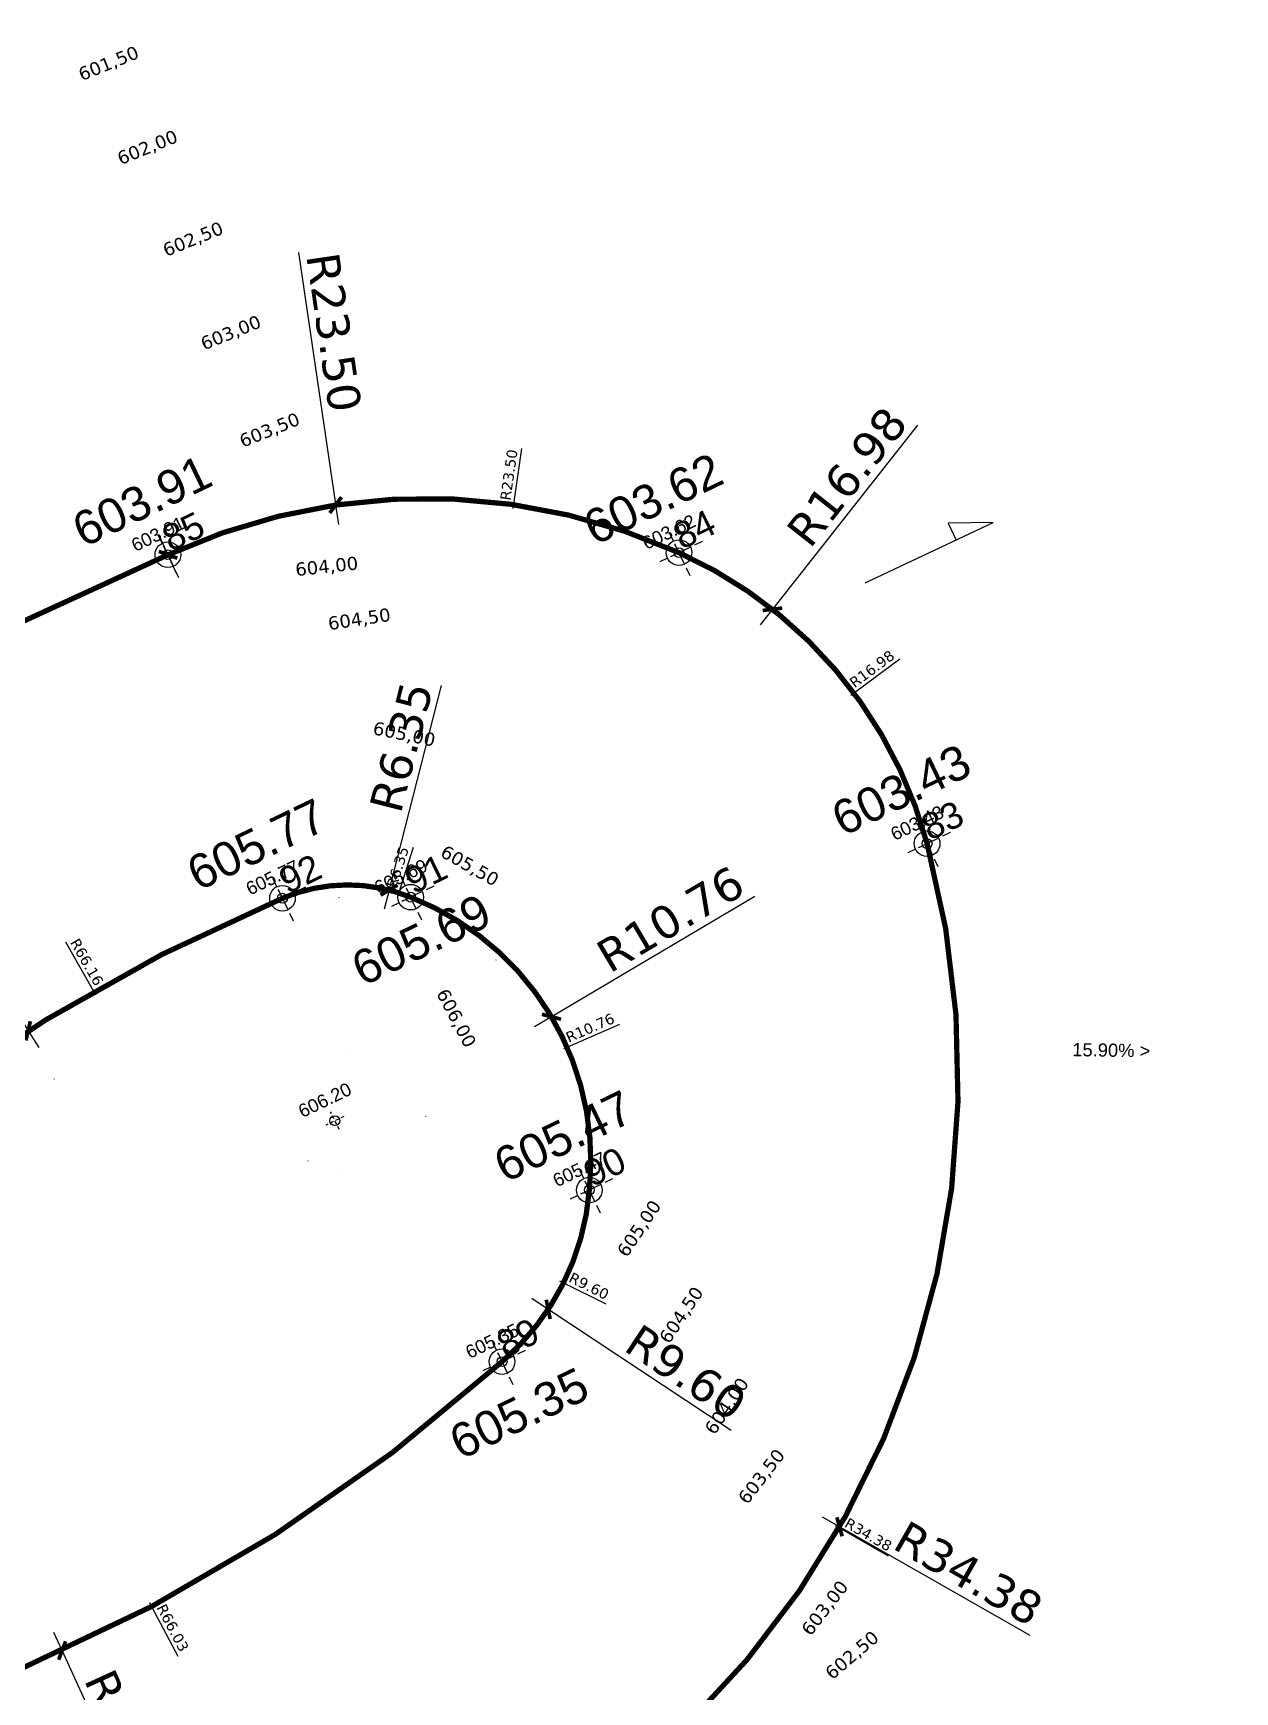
# Model space of a CAD drawing. Header units: metres. Extents: x 679716 to 681053, y 2749449 to 2750332.
# Drawn here: x 680133.6 to 680179.4, y 2749909 to 2749972.1 of the extents above; entities that cross this region are included whole.
import ezdxf
from ezdxf.enums import TextEntityAlignment as Align

# ---------------------------------------------------------------- set-up
doc = ezdxf.new("R2010")
doc.units = ezdxf.units.M
doc.header["$PDSIZE"] = -1
doc.linetypes.add('DASHEDX2', pattern=[1.5, 1, -0.5])
for name, color, linetype in [('01-TX-Altimetry 250 Topography', 51, 'Continuous'), ('01-TX-Length Dimensions 250', 80, 'Continuous'), ('01-TX-Level Secondary Dimensions 250', 10, 'Continuous'), ('01-TX-Secondary Altimetry 1000', 152, 'Continuous'), ('01-TX-Secondary Dimensions 1000', 152, 'Continuous'), ('01-TX-Slopes__', 140, 'Continuous')]:
    doc.layers.add(name, color=color, linetype=linetype)
doc.layers.add('02-L-Secondary Axis', color=154, linetype='DASHEDX2', lineweight=50, true_color=0x0052a5)
doc.layers.add('02-L-Secondary Axis POINTS', color=152, linetype='DASHEDX2', lineweight=50)
doc.layers.add('03-BK-Arrow', color=153, linetype='Continuous', true_color=0x4491cf)
doc.styles.add('E100', font='verdana.ttf', dxfattribs={"height": 0.4})
doc.styles.add('E200', font='verdana.ttf', dxfattribs={"height": 1})
doc.styles.add('E500', font='verdana.ttf', dxfattribs={"height": 1.25})
doc.styles.get("Standard").update_dxf_attribs({"font": 'arial.ttf'})
doc.dimstyles.new('E1000', dxfattribs={"dimscale": 0.03, "dimtxt": 1.25, "dimasz": 1, "dimexe": 0.1, "dimexo": 1, "dimgap": 8, "dimtad": 1, "dimzin": 0, "dimdsep": 46, "dimtxsty": 'E500', "dimblk1": 'LINCOT500', "dimblk2": 'LINCOT500', "dimsah": 1, "dimcen": 0.1, "dimdle": 0.1, "dimse1": 1, "dimse2": 1, "dimclrt": 256, "dimazin": 0, "dimtfac": 0.0153846153846154, "dimtofl": 0, "dimtmove": 0, "dimatfit": 3, "dimldrblk": 'LINCOT500', "dimfxl": 1, "dimtolj": 1, "dimtzin": 0, "dimarcsym": 0})
doc.dimstyles.new('E250', dxfattribs={"dimscale": 0.03, "dimtxt": 0.4, "dimasz": 0.5, "dimexe": 0.1, "dimexo": 1, "dimgap": 4, "dimtad": 1, "dimzin": 0, "dimdsep": 46, "dimtxsty": 'E100', "dimblk1": 'LINCOT200', "dimblk2": 'LINCOT200', "dimsah": 1, "dimcen": 0.1, "dimdle": 0.1, "dimse1": 1, "dimse2": 1, "dimclrt": 256, "dimadec": 0, "dimazin": 0, "dimtfac": 0.0153846153846154, "dimtofl": 0, "dimtmove": 0, "dimatfit": 3, "dimldrblk": 'LINCOT200', "dimfxl": 1, "dimtolj": 1, "dimtzin": 0, "dimarcsym": 0})

# ---------------------------------------------------------------- blocks, each defined once
blk = doc.blocks.new('LINCOT200')
for p, q in [((0, -9.999961704014426), (0, 10.00003829598554)), ((3.695e-13, 3.82959855756e-05), (10.00000000000051, 3.82959855756e-05))]:
    blk.add_line(p, q)
at = {"const_width": 1.875}
blk.add_lwpolyline([(3.535533801624467, -3.535495714255787), (-3.535533950636761, 3.535572157214076)], dxfattribs=at)
blk = doc.blocks.new('*D20')
at = {"layer": '01-TX-Length Dimensions 250', "color": 0, "lineweight": -2, "transparency": 16777216}
blk.add_line((680030.084284818, 2749943.314715279), (680149.8879332154, 2750001.058578746), dxfattribs=at)
at = {"layer": '01-TX-Length Dimensions 250', "color": 0, "lineweight": -2, "transparency": 16777216, "xscale": 0.015, "yscale": 0.015, "zscale": 0.015}
for p, rotation in [((680149.9014455664, 2750001.065091531), 25.73348650067615), ((680030.0707724668, 2749943.308202494), 205.7334865006761)]:
    blk.add_blockref('LINCOT200', p, dxfattribs=dict(at, rotation=rotation))
at = {"layer": '01-TX-Length Dimensions 250', "transparency": 16777216, "insert": (680089.8435538262, 2749972.482412326), "char_height": 0.4, "attachment_point": 5, "rotation": 25.733486500676154, "style": 'E100'}
blk.add_mtext('\\A1;133.02', dxfattribs=at)
blk = doc.blocks.new('*D71')
at = {"layer": '01-TX-Length Dimensions 250', "color": 0, "lineweight": -2, "transparency": 16777216}
for p, q in [((680168.11067584, 2749995.553647614), (680165.9019399636, 2749992.070166028)), ((680087.0902222436, 2749867.777931748), (680087.0962222437, 2749867.777931748)), ((680087.0932222437, 2749867.774931748), (680087.093222244, 2749867.780931748))]:
    blk.add_line(p, q, dxfattribs=at)
at = {"layer": '01-TX-Length Dimensions 250', "color": 0, "lineweight": -2, "transparency": 16777216, "xscale": 0.015, "yscale": 0.015, "zscale": 0.015, "rotation": 237.6228559814235}
blk.add_blockref('LINCOT200', (680165.8939076144, 2749992.057497904), dxfattribs=at)
at = {"layer": '01-TX-Length Dimensions 250', "transparency": 16777216, "insert": (680167.1675931796, 2749994.678658697), "char_height": 0.4, "attachment_point": 5, "rotation": 57.6228559814235, "style": 'E100'}
blk.add_mtext('\\A1;R147.16', dxfattribs=at)
blk = doc.blocks.new('*D72')
at = {"layer": '01-TX-Length Dimensions 250', "color": 0, "lineweight": -2, "transparency": 16777216}
for p, q in [((680145.2775639514, 2749939.24124814), (680145.2835639515, 2749939.24124814)), ((680145.2805639514, 2749939.23824814), (680145.2805639514, 2749939.244248141)), ((680203.0033111218, 2749935.619139055), (680200.1875698738, 2749935.795827146))]:
    blk.add_line(p, q, dxfattribs=at)
at = {"layer": '01-TX-Length Dimensions 250', "color": 0, "lineweight": -2, "transparency": 16777216, "xscale": 0.015, "yscale": 0.015, "zscale": 0.015, "rotation": 176.4093910127953}
blk.add_blockref('LINCOT200', (680200.1725993186, 2749935.79676655), dxfattribs=at)
at = {"layer": '01-TX-Length Dimensions 250', "transparency": 16777216, "insert": (680201.9600874546, 2749936.013440388), "char_height": 0.4, "attachment_point": 5, "rotation": 356.4093910127953, "style": 'E100'}
blk.add_mtext('\\A1;R55.00', dxfattribs=at)
blk = doc.blocks.new('Cotes Altimetriques')
at = {"linetype": 'DASHEDX2', "ltscale": 0.5}
for points in [[(9.313226e-10, -1.500000000931322), (-9.313226e-10, 1.499999999068677)], [(1.499999997206032, 0), (-1.500000000465661, 0)]]:
    blk.add_lwpolyline(points, dxfattribs=at)
blk.add_circle((-2.3283064e-09, -9.313226e-10), 0.7500000000000017)
at = {"ltscale": 0.3}
blk.add_attdef('COTES', text='', height=2, dxfattribs=at).set_placement((-9.313226e-10, 3.499999999068677), align=Align.MIDDLE)
blk = doc.blocks.new('*D96')
at = {"layer": '01-TX-Length Dimensions 250', "color": 0, "lineweight": -2, "transparency": 16777216}
blk.add_line((680074.3000771838, 2749956.901793478), (680154.079606126, 2749989.885105413), dxfattribs=at)
at = {"layer": '01-TX-Length Dimensions 250', "color": 0, "lineweight": -2, "transparency": 16777216, "xscale": 0.015, "yscale": 0.015, "zscale": 0.015}
for p, rotation in [((680154.0934681525, 2749989.890836402), 22.46170685243562), ((680074.2862151577, 2749956.89606249), 202.4617068524356)]:
    blk.add_blockref('LINCOT200', p, dxfattribs=dict(at, rotation=rotation))
at = {"layer": '01-TX-Length Dimensions 250', "transparency": 16777216, "insert": (680114.0640909189, 2749973.697613398), "char_height": 0.4, "attachment_point": 5, "rotation": 22.461706852435626, "style": 'E100'}
blk.add_mtext('\\A1;86.36', dxfattribs=at)
blk = doc.blocks.new('*D97')
at = {"layer": '01-TX-Length Dimensions 250', "color": 0, "lineweight": -2, "transparency": 16777216}
blk.add_line((680113.4031894455, 2749940.621301991), (680138.757958224, 2749952.265794159), dxfattribs=at)
at = {"layer": '01-TX-Length Dimensions 250', "color": 0, "lineweight": -2, "transparency": 16777216, "xscale": 0.015, "yscale": 0.015, "zscale": 0.015}
for p, rotation in [((680138.7715893958, 2749952.272054443), 24.66754022025187), ((680113.389558274, 2749940.615041707), 204.6675402202519)]:
    blk.add_blockref('LINCOT200', p, dxfattribs=dict(at, rotation=rotation))
at = {"layer": '01-TX-Length Dimensions 250', "transparency": 16777216, "insert": (680125.9435454955, 2749946.741914188), "char_height": 0.4, "attachment_point": 5, "rotation": 24.667540220251873, "style": 'E100'}
blk.add_mtext('\\A1;27.93', dxfattribs=at)
blk = doc.blocks.new('*D115')
at = {"layer": '01-TX-Length Dimensions 250', "color": 0, "lineweight": -2, "transparency": 16777216}
for p, q in [((680134.4511756673, 2749932.336859278), (680134.4571756676, 2749932.336859278)), ((680134.4541756677, 2749932.333859277), (680134.4541756676, 2749932.339859277)), ((680166.172717781, 2749914.190656688), (680164.3063345338, 2749915.258415994))]:
    blk.add_line(p, q, dxfattribs=at)
at = {"layer": '01-TX-Length Dimensions 250', "color": 0, "lineweight": -2, "transparency": 16777216, "xscale": 0.015, "yscale": 0.015, "zscale": 0.015, "rotation": 150.2260930685785}
blk.add_blockref('LINCOT200', (680164.2933146585, 2749915.265864674), dxfattribs=at)
at = {"layer": '01-TX-Length Dimensions 250', "transparency": 16777216, "insert": (680165.4094768602, 2749915.006497271), "char_height": 0.4, "attachment_point": 5, "rotation": 330.2260930685785, "style": 'E100'}
blk.add_mtext('\\A1;R34.38', dxfattribs=at)
blk = doc.blocks.new('*D116')
at = {"layer": '01-TX-Length Dimensions 250', "color": 0, "lineweight": -2, "transparency": 16777216}
for p, q in [((680166.6037426731, 2749948.302939673), (680164.8795721529, 2749947.01813137)), ((680151.2472909575, 2749936.861935422), (680151.2532909575, 2749936.861935422)), ((680151.2502909575, 2749936.858935421), (680151.2502909575, 2749936.864935421))]:
    blk.add_line(p, q, dxfattribs=at)
at = {"layer": '01-TX-Length Dimensions 250', "color": 0, "lineweight": -2, "transparency": 16777216, "xscale": 0.015, "yscale": 0.015, "zscale": 0.015, "rotation": 216.6925482120825}
blk.add_blockref('LINCOT200', (680164.8675443523, 2749947.009168557), dxfattribs=at)
at = {"layer": '01-TX-Length Dimensions 250', "transparency": 16777216, "insert": (680165.5510070922, 2749947.928933849), "char_height": 0.4, "attachment_point": 5, "rotation": 36.69254821208244, "style": 'E100'}
blk.add_mtext('\\A1;R16.98', dxfattribs=at)
blk = doc.blocks.new('*D117')
at = {"layer": '01-TX-Length Dimensions 250', "color": 0, "lineweight": -2, "transparency": 16777216}
for p, q in [((680152.2149429037, 2749956.319455232), (680151.9108080047, 2749954.194368855)), ((680148.5763686703, 2749930.91655244), (680148.5823686705, 2749930.91655244)), ((680148.5793686705, 2749930.91355244), (680148.5793686705, 2749930.919552441))]:
    blk.add_line(p, q, dxfattribs=at)
at = {"layer": '01-TX-Length Dimensions 250', "color": 0, "lineweight": -2, "transparency": 16777216, "xscale": 0.015, "yscale": 0.015, "zscale": 0.015, "rotation": 261.8553359785266}
blk.add_blockref('LINCOT200', (680151.9086829104, 2749954.179520152), dxfattribs=at)
at = {"layer": '01-TX-Length Dimensions 250', "transparency": 16777216, "insert": (680151.7389219357, 2749955.310851553), "char_height": 0.4, "attachment_point": 5, "rotation": 81.85533597852663, "style": 'E100'}
blk.add_mtext('\\A1;R23.50', dxfattribs=at)
blk = doc.blocks.new('*D120')
at = {"layer": '01-TX-Length Dimensions 250', "color": 0, "lineweight": -2, "transparency": 16777216}
for p, q in [((680107.286405748, 2749970.653082617), (680107.2924057478, 2749970.653082617)), ((680107.289405748, 2749970.650082617), (680107.289405748, 2749970.656082617)), ((680139.1561599998, 2749910.366814009), (680138.155329767, 2749912.260207976))]:
    blk.add_line(p, q, dxfattribs=at)
at = {"layer": '01-TX-Length Dimensions 250', "color": 0, "lineweight": -2, "transparency": 16777216, "xscale": 0.015, "yscale": 0.015, "zscale": 0.015, "rotation": 117.8605087788401}
blk.add_blockref('LINCOT200', (680138.1483199584, 2749912.273469295), dxfattribs=at)
at = {"layer": '01-TX-Length Dimensions 250', "transparency": 16777216, "insert": (680138.9495203804, 2749911.460314637), "char_height": 0.4, "attachment_point": 5, "rotation": 297.8605087788401, "style": 'E100'}
blk.add_mtext('\\A1;R66.03', dxfattribs=at)
blk = doc.blocks.new('*D121')
at = {"layer": '01-TX-Length Dimensions 250', "color": 0, "lineweight": -2, "transparency": 16777216}
for p, q in [((680134.8667452082, 2749937.546073061), (680135.9350749986, 2749935.67661206)), ((680168.766839624, 2749878.219343269), (680168.772839624, 2749878.219343269)), ((680168.7698396237, 2749878.216343269), (680168.769839624, 2749878.222343269))]:
    blk.add_line(p, q, dxfattribs=at)
at = {"layer": '01-TX-Length Dimensions 250', "color": 0, "lineweight": -2, "transparency": 16777216, "xscale": 0.015, "yscale": 0.015, "zscale": 0.015, "rotation": 299.746414497404}
blk.add_blockref('LINCOT200', (680135.9425174313, 2749935.663588612), dxfattribs=at)
at = {"layer": '01-TX-Length Dimensions 250', "transparency": 16777216, "insert": (680135.6819029765, 2749936.780558157), "char_height": 0.4, "attachment_point": 5, "rotation": 299.746414497404, "style": 'E100'}
blk.add_mtext('\\A1;R66.16', dxfattribs=at)
blk = doc.blocks.new('*D122')
at = {"layer": '01-TX-Length Dimensions 250', "color": 0, "lineweight": -2, "transparency": 16777216}
for p, q in [((680148.0921612149, 2749941.138399206), (680147.5460028047, 2749939.42925298)), ((680145.6065932472, 2749933.369459657), (680145.6125932472, 2749933.369459657)), ((680145.6095932471, 2749933.366459657), (680145.6095932471, 2749933.372459656))]:
    blk.add_line(p, q, dxfattribs=at)
at = {"layer": '01-TX-Length Dimensions 250', "color": 0, "lineweight": -2, "transparency": 16777216, "xscale": 0.015, "yscale": 0.015, "zscale": 0.015, "rotation": 252.2786972703166}
blk.add_blockref('LINCOT200', (680147.541436996, 2749939.414964755), dxfattribs=at)
at = {"layer": '01-TX-Length Dimensions 250', "transparency": 16777216, "insert": (680147.5086168617, 2749940.39090898), "char_height": 0.4, "attachment_point": 5, "rotation": 72.27869727031661, "style": 'E100'}
blk.add_mtext('\\A1;R6.35', dxfattribs=at)
blk = doc.blocks.new('*D123')
at = {"layer": '01-TX-Length Dimensions 250', "color": 0, "lineweight": -2, "transparency": 16777216}
for p, q in [((680155.9388542578, 2749934.406400401), (680153.9663184702, 2749933.543083806)), ((680144.0943482626, 2749929.22374734), (680144.1003482626, 2749929.22374734)), ((680144.0973482626, 2749929.220747341), (680144.0973482624, 2749929.22674734))]:
    blk.add_line(p, q, dxfattribs=at)
at = {"layer": '01-TX-Length Dimensions 250', "color": 0, "lineweight": -2, "transparency": 16777216, "xscale": 0.015, "yscale": 0.015, "zscale": 0.015, "rotation": 203.6374760506008}
blk.add_blockref('LINCOT200', (680153.9525769602, 2749933.537069582), dxfattribs=at)
at = {"layer": '01-TX-Length Dimensions 250', "transparency": 16777216, "insert": (680154.8278685187, 2749934.278407427), "char_height": 0.4, "attachment_point": 5, "rotation": 23.6374760506008, "style": 'E100'}
blk.add_mtext('\\A1;R10.76', dxfattribs=at)
blk = doc.blocks.new('*D124')
at = {"layer": '01-TX-Length Dimensions 250', "color": 0, "lineweight": -2, "transparency": 16777216}
for p, q in [((680145.2290166212, 2749928.868491868), (680145.2350166214, 2749928.868491868)), ((680145.232016621, 2749928.865491868), (680145.232016621, 2749928.871491868)), ((680155.4351278496, 2749923.767291305), (680153.8278426419, 2749924.570877978))]:
    blk.add_line(p, q, dxfattribs=at)
at = {"layer": '01-TX-Length Dimensions 250', "color": 0, "lineweight": -2, "transparency": 16777216, "xscale": 0.015, "yscale": 0.015, "zscale": 0.015, "rotation": 153.4365438804898}
blk.add_blockref('LINCOT200', (680153.8144260471, 2749924.577585808), dxfattribs=at)
at = {"layer": '01-TX-Length Dimensions 250', "transparency": 16777216, "insert": (680154.7849579295, 2749924.459279928), "char_height": 0.4, "attachment_point": 5, "rotation": 333.43654388048986, "style": 'E100'}
blk.add_mtext('\\A1;R9.60', dxfattribs=at)
blk = doc.blocks.new('*D234')
at = {"layer": '01-TX-Length Dimensions 250', "color": 0, "lineweight": -2, "transparency": 16777216}
for p, q in [((680145.2765722314, 2749939.240997369), (680145.2825722313, 2749939.240997369)), ((680145.2795722312, 2749939.237997369), (680145.2795722312, 2749939.243997369)), ((680205.340220911, 2749938.879026787), (680203.1935204742, 2749938.891964416))]:
    blk.add_line(p, q, dxfattribs=at)
at = {"layer": '01-TX-Length Dimensions 250', "color": 0, "lineweight": -2, "transparency": 16777216, "xscale": 0.015, "yscale": 0.015, "zscale": 0.015, "rotation": 179.6546967764725}
blk.add_blockref('LINCOT200', (680203.1785207465, 2749938.892054816), dxfattribs=at)
at = {"layer": '01-TX-Length Dimensions 250', "transparency": 16777216, "insert": (680204.2763484603, 2749939.213637859), "char_height": 0.4, "attachment_point": 5, "rotation": 359.6546967764725, "style": 'E100'}
blk.add_mtext('\\A1;R57.90', dxfattribs=at)
blk = doc.blocks.new('*D236')
at = {"layer": '01-TX-Length Dimensions 250', "color": 0, "lineweight": -2, "transparency": 16777216}
blk.add_line((680216.2147400595, 2749974.733803624), (680217.629251413, 2749977.420873331), dxfattribs=at)
at = {"layer": '01-TX-Length Dimensions 250', "color": 0, "lineweight": -2, "transparency": 16777216, "xscale": 0.015, "yscale": 0.015, "zscale": 0.015, "rotation": 62.23704912560925}
blk.add_blockref('LINCOT200', (680217.6362386314, 2749977.434146567), dxfattribs=at)
at = {"layer": '01-TX-Length Dimensions 250', "transparency": 16777216, "insert": (680216.5021690502, 2749975.984663191), "char_height": 0.4, "attachment_point": 5, "rotation": 62.237049125609246, "style": 'E100'}
blk.add_mtext('\\A1;R217.10', dxfattribs=at)
blk = doc.blocks.new('*D281')
at = {"layer": '01-TX-Length Dimensions 250', "color": 0, "lineweight": -2, "transparency": 16777216}
for p, q in [((680220.2531586408, 2749982.540921301), (680218.8923607199, 2749979.954110019)), ((680116.5079004864, 2749785.323184152), (680116.5079004864, 2749785.329184152)), ((680116.5049004864, 2749785.326184152), (680116.5109004863, 2749785.326184152))]:
    blk.add_line(p, q, dxfattribs=at)
at = {"layer": '01-TX-Length Dimensions 250', "color": 0, "lineweight": -2, "transparency": 16777216, "xscale": 0.015, "yscale": 0.015, "zscale": 0.015, "rotation": 242.253284517572}
blk.add_blockref('LINCOT200', (680218.885377263, 2749979.940834804), dxfattribs=at)
at = {"layer": '01-TX-Length Dimensions 250', "transparency": 16777216, "insert": (680219.384934605, 2749981.595695346), "char_height": 0.4, "attachment_point": 5, "rotation": 62.25328451757201, "style": 'E100'}
blk.add_mtext('\\A1;R219.90', dxfattribs=at)
blk = doc.blocks.new('*D282')
at = {"layer": '01-TX-Length Dimensions 250', "color": 0, "lineweight": -2, "transparency": 16777216}
for p, q in [((680241.9151035976, 2749997.928022868), (680238.6928712142, 2749995.971563236)), ((680144.9614683877, 2749939.062000333), (680144.9674683879, 2749939.062000333)), ((680144.9644683875, 2749939.059000332), (680144.9644683877, 2749939.065000333))]:
    blk.add_line(p, q, dxfattribs=at)
at = {"layer": '01-TX-Length Dimensions 250', "color": 0, "lineweight": -2, "transparency": 16777216, "xscale": 0.015, "yscale": 0.015, "zscale": 0.015, "rotation": 211.2650861937833}
blk.add_blockref('LINCOT200', (680238.6800495856, 2749995.963778261), dxfattribs=at)
at = {"layer": '01-TX-Length Dimensions 250', "transparency": 16777216, "insert": (680240.680074274, 2749997.562096557), "char_height": 0.4, "attachment_point": 5, "rotation": 31.26508619378332, "style": 'E100'}
blk.add_mtext('\\A1;R109.64', dxfattribs=at)
blk = doc.blocks.new('*D306')
at = {"layer": '01-TX-Length Dimensions 250', "color": 0, "lineweight": -2, "transparency": 16777216}
blk.add_line((680249.9078399468, 2749977.743906064), (680252.8989768688, 2749978.84829371), dxfattribs=at)
at = {"layer": '01-TX-Length Dimensions 250', "color": 0, "lineweight": -2, "transparency": 16777216, "xscale": 0.015, "yscale": 0.015, "zscale": 0.015, "rotation": 20.26515567522424}
blk.add_blockref('LINCOT200', (680252.913048365, 2749978.853489188), dxfattribs=at)
at = {"layer": '01-TX-Length Dimensions 250', "transparency": 16777216, "insert": (680250.9585448375, 2749978.482698787), "char_height": 0.4, "attachment_point": 5, "rotation": 20.26515567522424, "style": 'E100'}
blk.add_mtext('\\A1;R113.87', dxfattribs=at)
blk = doc.blocks.new('LINCOT500')
for p, q in [((0, -24.99990426003608), (0, 25.00009573996387)), ((9.237e-13, 9.5739963939e-05), (25.00000000000128, 9.5739963939e-05))]:
    blk.add_line(p, q)
at = {"const_width": 4.6875}
blk.add_lwpolyline([(8.838834504061197, -8.838739285639491), (-8.838834876591932, 8.838930393035184)], dxfattribs=at)
blk = doc.blocks.new('*D636')
at = {"layer": '01-TX-Secondary Dimensions 1000', "color": 0, "lineweight": -2, "transparency": 16777216}
blk.add_line((680074.3139392101, 2749956.907524467), (680154.0657440996, 2749989.879374426), dxfattribs=at)
at = {"layer": '01-TX-Secondary Dimensions 1000', "color": 0, "lineweight": -2, "transparency": 16777216, "xscale": 0.03, "yscale": 0.03, "zscale": 0.03}
for p, rotation in [((680154.0934681523, 2749989.890836403), 22.46170685243562), ((680074.2862151576, 2749956.89606249), 202.4617068524356)]:
    blk.add_blockref('LINCOT500', p, dxfattribs=dict(at, rotation=rotation))
at = {"layer": '01-TX-Secondary Dimensions 1000', "transparency": 16777216, "insert": (680113.8484494977, 2749974.219203559), "char_height": 1.25, "attachment_point": 5, "rotation": 22.461706852435626, "style": 'E500'}
blk.add_mtext('\\A1;86.36', dxfattribs=at)
blk = doc.blocks.new('*D637')
at = {"layer": '01-TX-Secondary Dimensions 1000', "color": 0, "lineweight": -2, "transparency": 16777216}
blk.add_line((680113.4168206168, 2749940.627562276), (680138.7443270524, 2749952.259533874), dxfattribs=at)
at = {"layer": '01-TX-Secondary Dimensions 1000', "color": 0, "lineweight": -2, "transparency": 16777216, "xscale": 0.03, "yscale": 0.03, "zscale": 0.03}
for p, rotation in [((680138.7715893955, 2749952.272054444), 24.66754022025187), ((680113.3895582736, 2749940.615041708), 204.6675402202519)]:
    blk.add_blockref('LINCOT500', p, dxfattribs=dict(at, rotation=rotation))
at = {"layer": '01-TX-Secondary Dimensions 1000', "transparency": 16777216, "insert": (680125.7087028361, 2749947.253261634), "char_height": 1.25, "attachment_point": 5, "rotation": 24.667540220251873, "style": 'E500'}
blk.add_mtext('\\A1;27.93', dxfattribs=at)
blk = doc.blocks.new('*D647')
at = {"layer": '01-TX-Secondary Dimensions 1000', "color": 0, "lineweight": -2, "transparency": 16777216}
for p, q in [((680134.4511756669, 2749932.336859279), (680134.457175667, 2749932.336859279)), ((680134.4541756671, 2749932.333859279), (680134.454175667, 2749932.339859279)), ((680171.5655865523, 2749911.164948383), (680164.3400048038, 2749915.287113757))]:
    blk.add_line(p, q, dxfattribs=at)
at = {"layer": '01-TX-Secondary Dimensions 1000', "color": 0, "lineweight": -2, "transparency": 16777216, "xscale": 0.03, "yscale": 0.03, "zscale": 0.03, "rotation": 150.2954153605702}
blk.add_blockref('LINCOT500', (680164.3139470478, 2749915.301979602), dxfattribs=at)
at = {"layer": '01-TX-Secondary Dimensions 1000', "transparency": 16777216, "insert": (680169.2277393724, 2749913.527406363), "char_height": 1.25, "attachment_point": 5, "rotation": 330.2954153605702, "style": 'E500'}
blk.add_mtext('\\A1;R34.38', dxfattribs=at)
blk = doc.blocks.new('*D656')
at = {"layer": '01-TX-Secondary Dimensions 1000', "color": 0, "lineweight": -2, "transparency": 16777216}
for p, q in [((680167.2831246413, 2749957.200273576), (680161.7822049741, 2749950.222120708)), ((680151.2472909575, 2749936.861935423), (680151.2532909575, 2749936.861935423)), ((680151.2502909577, 2749936.858935423), (680151.2502909573, 2749936.864935423))]:
    blk.add_line(p, q, dxfattribs=at)
at = {"layer": '01-TX-Secondary Dimensions 1000', "color": 0, "lineweight": -2, "transparency": 16777216, "xscale": 0.03, "yscale": 0.03, "zscale": 0.03, "rotation": 231.7510759829787}
blk.add_blockref('LINCOT500', (680161.7636325983, 2749950.198560851), dxfattribs=at)
at = {"layer": '01-TX-Secondary Dimensions 1000', "transparency": 16777216, "insert": (680164.5995421283, 2749955.239375303), "char_height": 1.25, "attachment_point": 5, "rotation": 51.751075982978676, "style": 'E500'}
blk.add_mtext('\\A1;R16.98', dxfattribs=at)
blk = doc.blocks.new('*D657')
at = {"layer": '01-TX-Secondary Dimensions 1000', "color": 0, "lineweight": -2, "transparency": 16777216}
for p, q in [((680143.7280662965, 2749963.762804665), (680145.1413485039, 2749954.194029052)), ((680148.5763686708, 2749930.916552441), (680148.5823686707, 2749930.916552441)), ((680148.5793686707, 2749930.913552441), (680148.5793686707, 2749930.919552441))]:
    blk.add_line(p, q, dxfattribs=at)
at = {"layer": '01-TX-Secondary Dimensions 1000', "color": 0, "lineweight": -2, "transparency": 16777216, "xscale": 0.03, "yscale": 0.03, "zscale": 0.03, "rotation": 278.4016897759142}
blk.add_blockref('LINCOT500', (680145.14573187, 2749954.164351012), dxfattribs=at)
at = {"layer": '01-TX-Secondary Dimensions 1000', "transparency": 16777216, "insert": (680145.0764796666, 2749960.731449032), "char_height": 1.25, "attachment_point": 5, "rotation": 278.4016897759142, "style": 'E500'}
blk.add_mtext('\\A1;R23.50', dxfattribs=at)
blk = doc.blocks.new('*D660')
at = {"layer": '01-TX-Secondary Dimensions 1000', "color": 0, "lineweight": -2, "transparency": 16777216}
for p, q in [((680107.2864057473, 2749970.653082615), (680107.2924057478, 2749970.653082615)), ((680107.2894057475, 2749970.650082615), (680107.2894057475, 2749970.656082615)), ((680137.8970713296, 2749903.698007245), (680134.7557672724, 2749910.569692685))]:
    blk.add_line(p, q, dxfattribs=at)
at = {"layer": '01-TX-Secondary Dimensions 1000', "color": 0, "lineweight": -2, "transparency": 16777216, "xscale": 0.03, "yscale": 0.03, "zscale": 0.03, "rotation": 114.5669102261223}
blk.add_blockref('LINCOT500', (680134.7432946041, 2749910.596976976), dxfattribs=at)
at = {"layer": '01-TX-Secondary Dimensions 1000', "transparency": 16777216, "insert": (680137.3820628668, 2749906.967745892), "char_height": 1.25, "attachment_point": 5, "rotation": 294.5669102261224, "style": 'E500'}
blk.add_mtext('\\A1;R66.03', dxfattribs=at)
blk = doc.blocks.new('*D662')
at = {"layer": '01-TX-Secondary Dimensions 1000', "color": 0, "lineweight": -2, "transparency": 16777216}
for p, q in [((680128.4905030453, 2749942.021817983), (680133.4341551526, 2749934.191072361)), ((680168.766839623, 2749878.219343268), (680168.7728396232, 2749878.219343267)), ((680168.7698396232, 2749878.216343268), (680168.769839623, 2749878.222343268))]:
    blk.add_line(p, q, dxfattribs=at)
at = {"layer": '01-TX-Secondary Dimensions 1000', "color": 0, "lineweight": -2, "transparency": 16777216, "xscale": 0.03, "yscale": 0.03, "zscale": 0.03, "rotation": 302.2647534604752}
blk.add_blockref('LINCOT500', (680133.4501701207, 2749934.165704649), dxfattribs=at)
at = {"layer": '01-TX-Secondary Dimensions 1000', "transparency": 16777216, "insert": (680130.9543015321, 2749939.785910851), "char_height": 1.25, "attachment_point": 5, "rotation": 302.26475346047516, "style": 'E500'}
blk.add_mtext('\\A1;R66.16', dxfattribs=at)
blk = doc.blocks.new('*D663')
at = {"layer": '01-TX-Secondary Dimensions 1000', "color": 0, "lineweight": -2, "transparency": 16777216}
for p, q in [((680149.1631598027, 2749947.304786127), (680147.185246128, 2749939.548389179)), ((680145.6065932476, 2749933.369459658), (680145.6125932476, 2749933.369459657)), ((680145.6095932474, 2749933.366459657), (680145.6095932474, 2749933.372459657))]:
    blk.add_line(p, q, dxfattribs=at)
at = {"layer": '01-TX-Secondary Dimensions 1000', "color": 0, "lineweight": -2, "transparency": 16777216, "xscale": 0.03, "yscale": 0.03, "zscale": 0.03, "rotation": 255.6942230642398}
blk.add_blockref('LINCOT500', (680147.1778332267, 2749939.519319454), dxfattribs=at)
at = {"layer": '01-TX-Secondary Dimensions 1000', "transparency": 16777216, "insert": (680147.6461607248, 2749944.961841141), "char_height": 1.25, "attachment_point": 5, "rotation": 75.69422306423984, "style": 'E500'}
blk.add_mtext('\\A1;R6.35', dxfattribs=at)
blk = doc.blocks.new('*D664')
at = {"layer": '01-TX-Secondary Dimensions 1000', "color": 0, "lineweight": -2, "transparency": 16777216}
for p, q in [((680161.0931961644, 2749939.27708105), (680153.3823790167, 2749934.716001285)), ((680144.0943482631, 2749929.223747342), (680144.100348263, 2749929.223747341)), ((680144.097348263, 2749929.220747341), (680144.097348263, 2749929.226747341))]:
    blk.add_line(p, q, dxfattribs=at)
at = {"layer": '01-TX-Secondary Dimensions 1000', "color": 0, "lineweight": -2, "transparency": 16777216, "xscale": 0.03, "yscale": 0.03, "zscale": 0.03, "rotation": 210.6050381276584}
blk.add_blockref('LINCOT500', (680153.3565580988, 2749934.700727772), dxfattribs=at)
at = {"layer": '01-TX-Secondary Dimensions 1000', "transparency": 16777216, "insert": (680157.880450471, 2749938.411434821), "char_height": 1.25, "attachment_point": 5, "rotation": 30.605038127658467, "style": 'E500'}
blk.add_mtext('\\A1;R10.76', dxfattribs=at)
blk = doc.blocks.new('*D661')
at = {"layer": '01-TX-Secondary Dimensions 1000', "color": 0, "lineweight": -2, "transparency": 16777216}
for p, q in [((680145.2290166205, 2749928.868491868), (680145.2350166207, 2749928.868491869)), ((680145.2320166209, 2749928.865491868), (680145.2320166209, 2749928.871491869)), ((680160.192129449, 2749918.962638666), (680153.2574305809, 2749923.554456241))]:
    blk.add_line(p, q, dxfattribs=at)
at = {"layer": '01-TX-Secondary Dimensions 1000', "color": 0, "lineweight": -2, "transparency": 16777216, "xscale": 0.03, "yscale": 0.03, "zscale": 0.03, "rotation": 146.4894270509454}
blk.add_blockref('LINCOT500', (680153.2324170622, 2749923.571018966), dxfattribs=at)
at = {"layer": '01-TX-Secondary Dimensions 1000', "transparency": 16777216, "insert": (680158.4748508872, 2749921.167884049), "char_height": 1.25, "attachment_point": 5, "rotation": 326.48942705094544, "style": 'E500'}
blk.add_mtext('\\A1;R9.60', dxfattribs=at)
blk = doc.blocks.new('*D748')
at = {"layer": '01-TX-Length Dimensions 250', "color": 0, "lineweight": -2, "transparency": 16777216}
for p, q in [((679959.3520213045, 2750241.423403923), (679959.3520213045, 2750241.429403924)), ((679959.3490213045, 2750241.426403924), (679959.3550213043, 2750241.426403923)), ((680162.7873292698, 2749879.463630554), (680161.5641607814, 2749881.639956104))]:
    blk.add_line(p, q, dxfattribs=at)
at = {"layer": '01-TX-Length Dimensions 250', "color": 0, "lineweight": -2, "transparency": 16777216, "xscale": 0.015, "yscale": 0.015, "zscale": 0.015, "rotation": 119.3374578272696}
blk.add_blockref('LINCOT200', (680161.5568114944, 2749881.653032341), dxfattribs=at)
at = {"layer": '01-TX-Length Dimensions 250', "transparency": 16777216, "insert": (680162.4656390938, 2749880.706120197), "char_height": 0.4, "attachment_point": 5, "rotation": 299.3374578272696, "style": 'E100'}
blk.add_mtext('\\A1;R412.70', dxfattribs=at)
blk = doc.blocks.new('*D931')
at = {"layer": '01-TX-Secondary Dimensions 1000', "color": 0, "lineweight": -2, "transparency": 16777216}
blk.add_line((680134.3874303487, 2749880.440922104), (680139.4448727117, 2749870.010830029), dxfattribs=at)
at = {"layer": '01-TX-Secondary Dimensions 1000', "color": 0, "lineweight": -2, "transparency": 16777216, "xscale": 0.03, "yscale": 0.03, "zscale": 0.03, "rotation": 295.8682605058664}
blk.add_blockref('LINCOT500', (680139.4579618137, 2749869.983836041), dxfattribs=at)
at = {"layer": '01-TX-Secondary Dimensions 1000', "transparency": 16777216, "insert": (680136.8308328649, 2749877.449815511), "char_height": 1.25, "attachment_point": 5, "rotation": 295.8682605058664, "style": 'E500'}
blk.add_mtext('\\A1;R412.84', dxfattribs=at)
blk = doc.blocks.new('*D932')
at = {"layer": '01-TX-Secondary Dimensions 1000', "color": 0, "lineweight": -2, "transparency": 16777216}
for p, q in [((680145.2765722327, 2749939.24099737), (680145.2825722328, 2749939.24099737)), ((680145.279572233, 2749939.237997371), (680145.2795722327, 2749939.243997371)), ((680212.2223095956, 2749934.307645363), (680203.15441056, 2749934.975905127))]:
    blk.add_line(p, q, dxfattribs=at)
at = {"layer": '01-TX-Secondary Dimensions 1000', "color": 0, "lineweight": -2, "transparency": 16777216, "xscale": 0.03, "yscale": 0.03, "zscale": 0.03, "rotation": 175.7852006845338}
blk.add_blockref('LINCOT500', (680203.1244916942, 2749934.978110001), dxfattribs=at)
at = {"layer": '01-TX-Secondary Dimensions 1000', "transparency": 16777216, "insert": (680209.1007814489, 2749935.433652466), "char_height": 1.25, "attachment_point": 5, "rotation": 355.7852006845338, "style": 'E500'}
blk.add_mtext('\\A1;R58.00', dxfattribs=at)
blk = doc.blocks.new('*D933')
at = {"layer": '01-TX-Secondary Dimensions 1000', "color": 0, "lineweight": -2, "transparency": 16777216}
for p, q in [((680166.908799822, 2750006.125309323), (680162.032209795, 2749997.672530277)), ((680087.0902222546, 2749867.777931775), (680087.0962222548, 2749867.777931775)), ((680087.0932222547, 2749867.774931774), (680087.0932222548, 2749867.780931775))]:
    blk.add_line(p, q, dxfattribs=at)
at = {"layer": '01-TX-Secondary Dimensions 1000', "color": 0, "lineweight": -2, "transparency": 16777216, "xscale": 0.03, "yscale": 0.03, "zscale": 0.03, "rotation": 240.0184281117231}
blk.add_blockref('LINCOT500', (680162.0172181521, 2749997.646544692), dxfattribs=at)
at = {"layer": '01-TX-Secondary Dimensions 1000', "transparency": 16777216, "insert": (680164.2708595609, 2750003.335908843), "char_height": 1.25, "attachment_point": 5, "rotation": 60.01842811172309, "style": 'E500'}
blk.add_mtext('\\A1;R149.93', dxfattribs=at)
blk = doc.blocks.new('*D951')
at = {"layer": '01-TX-Secondary Dimensions 1000', "color": 0, "lineweight": -2, "transparency": 16777216}
for p, q in [((680219.9029868142, 2749990.290661644), (680215.6076255403, 2749981.77578429)), ((680116.5079004944, 2749785.323184176), (680116.5079004944, 2749785.329184175)), ((680116.5049004946, 2749785.326184175), (680116.5109004948, 2749785.326184175))]:
    blk.add_line(p, q, dxfattribs=at)
at = {"layer": '01-TX-Secondary Dimensions 1000', "color": 0, "lineweight": -2, "transparency": 16777216, "xscale": 0.03, "yscale": 0.03, "zscale": 0.03, "rotation": 243.2311707442127}
blk.add_blockref('LINCOT500', (680215.5941137844, 2749981.748999361), dxfattribs=at)
at = {"layer": '01-TX-Secondary Dimensions 1000', "transparency": 16777216, "insert": (680217.4219285223, 2749987.350685176), "char_height": 1.25, "attachment_point": 5, "rotation": 63.231170744212726, "style": 'E500'}
blk.add_mtext('\\A1;R220.00', dxfattribs=at)
blk = doc.blocks.new('*U1637')
at = {"linetype": 'DASHEDX2', "ltscale": 0.5}
for points in [[(9.313226e-10, -1.500000000931322), (-9.313226e-10, 1.499999999068677)], [(1.499999997206032, 0), (-1.500000000465661, 0)]]:
    blk.add_lwpolyline(points, dxfattribs=at)
blk.add_circle((-2.3283064e-09, -9.313226e-10), 0.7500000000000017)
at = {"ltscale": 0.3}
blk.add_attdef('COTES', text='', height=2, dxfattribs=at).set_placement((-0.4197673035663856, -3.141890343211919), align=Align.MIDDLE)
blk = doc.blocks.new('*U1638')
at = {"linetype": 'DASHEDX2', "ltscale": 0.5}
for points in [[(9.313226e-10, -1.500000000931322), (-9.313226e-10, 1.499999999068677)], [(1.499999997206032, 0), (-1.500000000465661, 0)]]:
    blk.add_lwpolyline(points, dxfattribs=at)
blk.add_circle((-2.3283064e-09, -9.313226e-10), 0.7500000000000017)
at = {"ltscale": 0.3}
blk.add_attdef('COTES', text='', height=2, dxfattribs=at).set_placement((-0.5322988381882521, -2.501262486021827), align=Align.MIDDLE)
blk = doc.blocks.new('Sec Axes Points')
at = {"layer": '02-L-Secondary Axis POINTS'}
for p in [(681138.7715893959, 2749952.272054443), (681158.2094439066, 2749952.352775313), (681167.6468459329, 2749941.283350942), (681143.21490091, 2749939.247365624), (681148.0033699331, 2749939.247383213), (681154.7970955776, 2749928.107643047), (681151.5002074142, 2749921.603547921)]:
    blk.add_point(p, dxfattribs=at)
for s, p in [('85', (681138.8715893958, 2749952.372054443)), ('84', (681158.3094439065, 2749952.452775313)), ('83', (681167.7468459329, 2749941.383350942)), ('92', (681143.3149009101, 2749939.347365625)), ('91', (681148.1033699331, 2749939.347383214)), ('90', (681154.8970955776, 2749928.207643047)), ('89', (681151.6002074141, 2749921.703547921))]:
    blk.add_text(s, height=1, rotation=26, dxfattribs=at).set_placement(p)
blk = doc.blocks.new('ARROW')
blk.add_lwpolyline([(-6.519336299272254, -16.71145561663434), (2.328306e-10, 4.656613e-10), (-4.100866376655176, -3.993936418555676), (-1.893946769181638, -4.854881834238767)])

msp = doc.modelspace()

# ---------------------------------------------------------------- linework, layer by layer
at = {"layer": '02-L-Secondary Axis', "const_width": 0.2, "flags": 128}
msp.add_lwpolyline([(680111.3005651685, 2749857.604049351, 0.0436800739960977), (680175.674120248, 2749889.840811468, 0.5525811287847338), (680176.6147597168, 2749988.049940624, 0.0457915770569372), (680153.227636543, 2750002.335358285, 0.0385419278835648)], format="xyb", dxfattribs=at)
at = {"layer": '02-L-Secondary Axis', "const_width": 0.2}
msp.add_lwpolyline([(680129.8850240702, 2749931.749199654, -0.0577263293580659), (680143.152211296, 2749939.221077049, -0.1986333157862722), (680148.0033699252, 2749939.247383216, -0.33782558226644), (680154.7970955763, 2749928.107643028, -0.1973905561905398), (680151.5002074142, 2749921.603547921, -0.1242332045408772), (680122.9319610221, 2749906.49887541, -0.1441332737999701), (680115.0501184153, 2749906.860943069, -0.6764138139062777), (680113.3895582743, 2749940.615041706), (680138.7715893958, 2749952.272054443, -0.2164781026790987), (680158.2094439027, 2749952.352775314, -0.2249800009176515), (680167.646845933, 2749941.283350942, -0.3496386102733935), (680150.5923462576, 2749901.983070017), (680135.4438108793, 2749893.897347959), (680105.7342419785, 2749878.946380469, -0.2782497445761971), (680070.190123461, 2749881.384761312, -0.0610960871923123), (680061.0239203763, 2749890.606693736, -0.472485091977565), (680074.2862151577, 2749956.89606249), (680154.0934681527, 2749989.890836402)], format="xyb", dxfattribs=at)

# ---------------------------------------------------------------- block references
at = {"layer": '01-TX-Level Secondary Dimensions 250', "ltscale": 0.3, "xscale": 0.25, "yscale": 0.25, "zscale": 0.25, "rotation": 25.73366104797413}
for p, values in [((680158.2066776959, 2749952.354017799), {'COTES': '603.62'}), ((680138.7644537367, 2749952.274700759), {'COTES': '603.91'}), ((680167.6461087523, 2749941.286086149), {'COTES': '603.43'}), ((680143.1245539646, 2749939.209454999), {'COTES': '605.77'}), ((680148.0024375255, 2749939.249509287), {'COTES': '605.69'}), ((680145.115387994, 2749930.746808614), {'COTES': '606.20'}), ((680154.7973304335, 2749928.110573819), {'COTES': '605.47'}), ((680151.4779189936, 2749921.583467424), {'COTES': '605.35'})]:
    msp.add_blockref('Cotes Altimetriques', p, dxfattribs=at).add_auto_attribs(values)
at = {"layer": '01-TX-Secondary Altimetry 1000', "ltscale": 0.3, "xscale": 0.65, "yscale": 0.65, "zscale": 0.65, "rotation": 25.73366104797413}
for name, p, values in [('Cotes Altimetriques', (680138.7644537372, 2749952.274700758), {'COTES': '603.91'}), ('Cotes Altimetriques', (680158.2066776966, 2749952.354017799), {'COTES': '603.62'}), ('Cotes Altimetriques', (680167.6461087528, 2749941.286086149), {'COTES': '603.43'}), ('Cotes Altimetriques', (680143.1245539652, 2749939.209454999), {'COTES': '605.77'}), ('*U1638', (680148.002437526, 2749939.249509286), {'COTES': '605.69'}), ('Cotes Altimetriques', (680154.7973304341, 2749928.110573819), {'COTES': '605.47'}), ('*U1637', (680151.4779189941, 2749921.583467424), {'COTES': '605.35'})]:
    msp.add_blockref(name, p, dxfattribs=at).add_auto_attribs(values)
at = {"layer": '02-L-Secondary Axis POINTS'}
msp.add_blockref('Sec Axes Points', (-1000, 0), dxfattribs=at)
at = {"layer": '03-BK-Arrow', "xscale": 0.3, "yscale": 0.3, "zscale": 0.03, "rotation": 316.5351301685538}
msp.add_blockref('ARROW', (680170.1601349694, 2749953.493872681), dxfattribs=at)

# ---------------------------------------------------------------- texts
at = {"layer": '01-TX-Altimetry 250 Topography', "ltscale": 0.3, "attachment_point": 1, "style": 'E200'}
for s, width, gutter_width, insert, char_height, rotation in [('601,50', 6.567346577682391, 1.999999999999999, (680135.3010460272, 2749970.749418716), 0.4999999999999999, 22.06712904551261), ('602,00', 6.567346577682391, 1.999999999999999, (680136.7797912104, 2749967.553868207), 0.4999999999999999, 22.06712904551261), ('602,50', 6.567346577682391, 1.999999999999999, (680138.5121245186, 2749964.06534073), 0.4999999999999999, 22.06712904551261), ('603,00', 6.567346577682391, 1.999999999999999, (680139.9512529094, 2749960.507822851), 0.4999999999999999, 22.06712904551261), ('603,50', 6.567346577682391, 1.999999999999999, (680141.425440503, 2749956.805371095), 0.4999999999999999, 22.06712904551261), ('604,00', 6.567346577682389, 1.999999999999998, (680143.5859405036, 2749951.956819399), 0.4999999999999997, 6.159533479442036), ('604,50', 6.56734657768239, 1.999999999999998, (680144.8210373383, 2749949.900163875), 0.4999999999999998, 8.532089336893623), ('605,00', 6.567346577682389, 1.999999999999998, (680146.6313866078, 2749945.942688354), 0.4999999999999997, 348.46989715234514), ('605,50', 6.567346577682389, 1.999999999999998, (680149.3327678831, 2749941.260028925), 0.4999999999999997, 330.4986834495434), ('606,00', 6.56734657768239, 1.999999999999998, (680149.4045599487, 2749935.83083199), 0.4999999999999998, 297.85113354710245), ('\\pxt3;605,00', 6.567346577682391, 1.999999999999999, (680155.808831789, 2749925.793837816), 0.4999999999999999, 56.25832560351898), ('604,50', 6.567346577682391, 1.999999999999999, (680157.4132423358, 2749922.504025069), 0.4999999999999999, 56.25832560351898), ('604,00', 6.567346577682391, 1.999999999999999, (680159.1445592801, 2749919.043708012), 0.4999999999999999, 56.25832560351898), ('603,50', 6.567346577682391, 1.999999999999999, (680160.4086694414, 2749916.425269677), 0.4999999999999999, 52.321984980071406), ('603,00', 6.567346577682391, 1.999999999999999, (680162.8174624199, 2749911.422858821), 0.4999999999999999, 52.321984980071406), ('602,50', 6.567346577682391, 1.999999999999999, (680163.7078407459, 2749909.839746126), 0.4999999999999999, 40.40909943129677)]:
    msp.add_mtext_dynamic_manual_height_columns(s, width=width, gutter_width=gutter_width, heights=[0], dxfattribs=dict(at, insert=insert, char_height=char_height, rotation=rotation))
at = {"layer": '01-TX-Slopes__', "insert": (680165.3321250282, 2749933.827380601), "char_height": 0.5, "attachment_point": 1, "rotation": 359.0982820525694}
msp.add_mtext_dynamic_manual_height_columns('\\pxqc,t4;15.90% >', width=18.6502945882547, gutter_width=4534.140164709655, heights=[3.004774897788272], dxfattribs=at)

# ---------------------------------------------------------------- dimensions: what is measured, and where the dimension line sits
at = {"layer": '01-TX-Length Dimensions 250'}
for center, mpoint, picture, middle in [((679959.3520213045, 2750241.426403924), (680161.5568114944, 2749881.653032341), '*D748', (680162.4656390938, 2749880.706120197)), ((680107.289405748, 2749970.653082618), (680138.1483199584, 2749912.273469295), '*D120', (680138.9495203804, 2749911.460314637)), ((680148.5793686704, 2749930.91655244), (680151.9086829104, 2749954.179520152), '*D117', (680151.7389219357, 2749955.310851553)), ((680151.2502909575, 2749936.861935422), (680164.8675443523, 2749947.009168557), '*D116', (680165.5510070922, 2749947.928933849)), ((680145.6095932472, 2749933.369459657), (680147.541436996, 2749939.414964755), '*D122', (680147.5086168617, 2749940.39090898)), ((680145.2795722313, 2749939.240997369), (680203.1785207465, 2749938.892054816), '*D234', (680204.2763484603, 2749939.213637859)), ((680168.769839624, 2749878.219343268), (680135.9425174313, 2749935.663588612), '*D121', (680135.6819029765, 2749936.780558157)), ((680144.0973482626, 2749929.223747341), (680153.9525769602, 2749933.537069582), '*D123', (680154.8278685187, 2749934.278407427)), ((680134.4541756674, 2749932.336859278), (680164.2933146585, 2749915.265864674), '*D115', (680165.4094768602, 2749915.006497271)), ((680145.232016621, 2749928.868491868), (680153.8144260471, 2749924.577585808), '*D124', (680154.7849579295, 2749924.459279928))]:
    dim = msp.add_radius_dim(center=center, mpoint=mpoint, dimstyle='E250', dxfattribs=at)
    dim.commit()
    dim.dimension.update_dxf_attribs({"geometry": picture, "text_midpoint": middle})
for p1, p2, distance, picture, middle in [((680030.3314916104, 2749942.767277403), (680150.16216471, 2750000.52416644), 0.6004784971402469, '*D20', (680089.8435538262, 2749972.482412326)), ((680074.2862151577, 2749956.89606249), (680154.0934681527, 2749989.890836402), 8.895493734161724e-11, '*D96', (680114.0640909189, 2749973.697613398)), ((680113.3895582743, 2749940.615041706), (680138.7715893958, 2749952.272054443), 0, '*D97', (680125.9435454955, 2749946.741914188))]:
    dim = msp.add_aligned_dim(p1=p1, p2=p2, distance=distance, dimstyle='E250', dxfattribs=at)
    dim.commit()
    dim.dimension.update_dxf_attribs({"geometry": picture, "text_midpoint": middle})
for center, mpoint, picture, middle in [((680144.9644683877, 2749939.062000333), (680238.6800495856, 2749995.963778261), '*D282', (680240.8504061138, 2749997.281564947)), ((680087.0932222437, 2749867.777931748), (680165.8939076144, 2749992.057497904), '*D71', (680167.4445393013, 2749994.503058275)), ((680116.5079004862, 2749785.326184152), (680218.885377263, 2749979.940834804), '*D281', (680219.6755093563, 2749981.442837842)), ((680146.0925238782, 2749939.413212575), (680252.913048365, 2749978.853489188), '*D306', (680251.0725452825, 2749978.173938596)), ((680116.5079004862, 2749785.326184151), (680217.6362386314, 2749977.434146567), '*D236', (680216.7927004759, 2749975.831723355)), ((680145.2805639515, 2749939.24124814), (680200.1725993186, 2749935.79676655), '*D72', (680201.9395337058, 2749935.685891212))]:
    dim = msp.add_radius_dim(center=center, mpoint=mpoint, dimstyle='E250', dxfattribs=at)
    dim.commit()
    dim.dimension.update_dxf_attribs({"geometry": picture, "text_midpoint": middle, "dimtype": 164})
at = {"layer": '01-TX-Secondary Dimensions 1000'}
for center, mpoint, picture, middle in [((679959.3344036198, 2750241.457233434), (680139.4579618137, 2749869.983836041), '*D931', (680136.0268235396, 2749877.059959814)), ((680087.0932222547, 2749867.777931774), (680162.0172181521, 2749997.646544692), '*D933', (680165.0426523845, 2750002.890644964)), ((680116.5079004944, 2749785.326184175), (680215.5941137844, 2749981.748999361), '*D951', (680218.2174625102, 2749986.949375123)), ((680107.2894057475, 2749970.653082615), (680134.7432946041, 2749910.596976976), '*D660', (680136.5716974323, 2749906.597297587)), ((680148.5793686705, 2749930.916552441), (680145.14573187, 2749954.164351012), '*D657', (680144.1950179395, 2749960.601259525)), ((680151.2502909575, 2749936.861935422), (680161.7636325983, 2749950.198560851), '*D656', (680165.301266685, 2749954.686201635)), ((680145.6095932474, 2749933.369459657), (680147.1778332267, 2749939.519319454), '*D663', (680148.5095549752, 2749944.741671994)), ((680168.769839623, 2749878.219343267), (680133.4501701207, 2749934.165704649), '*D662', (680130.201924847, 2749939.310925612)), ((680144.0973482629, 2749929.223747341), (680153.3565580988, 2749934.700727772), '*D664', (680158.3338724171, 2749937.644894024)), ((680145.2795722327, 2749939.24099737), (680203.1244916942, 2749934.978110001), '*D932', (680209.0351098193, 2749934.542526382)), ((680134.454175667, 2749932.336859279), (680164.3139470478, 2749915.301979602), '*D647', (680168.7849638184, 2749912.751282488)), ((680145.2320166207, 2749928.868491868), (680153.2324170622, 2749923.571018966), '*D661', (680157.9831563244, 2749920.425312361))]:
    dim = msp.add_radius_dim(center=center, mpoint=mpoint, dimstyle='E1000', dxfattribs=at)
    dim.commit()
    dim.dimension.update_dxf_attribs({"geometry": picture, "text_midpoint": middle, "dimtype": 164})
for p1, p2, distance, picture, middle in [((680074.2862151577, 2749956.89606249), (680154.0934681527, 2749989.890836402), 9.941015714223177e-10, '*D636', (680113.8484494977, 2749974.219203559)), ((680113.3895582743, 2749940.615041706), (680138.7715893958, 2749952.272054443), 9.920933611826045e-10, '*D637', (680125.7087028361, 2749947.253261634))]:
    dim = msp.add_aligned_dim(p1=p1, p2=p2, distance=distance, dimstyle='E1000', dxfattribs=at)
    dim.commit()
    dim.dimension.update_dxf_attribs({"geometry": picture, "text_midpoint": middle})

doc.saveas('drawing.dxf')
